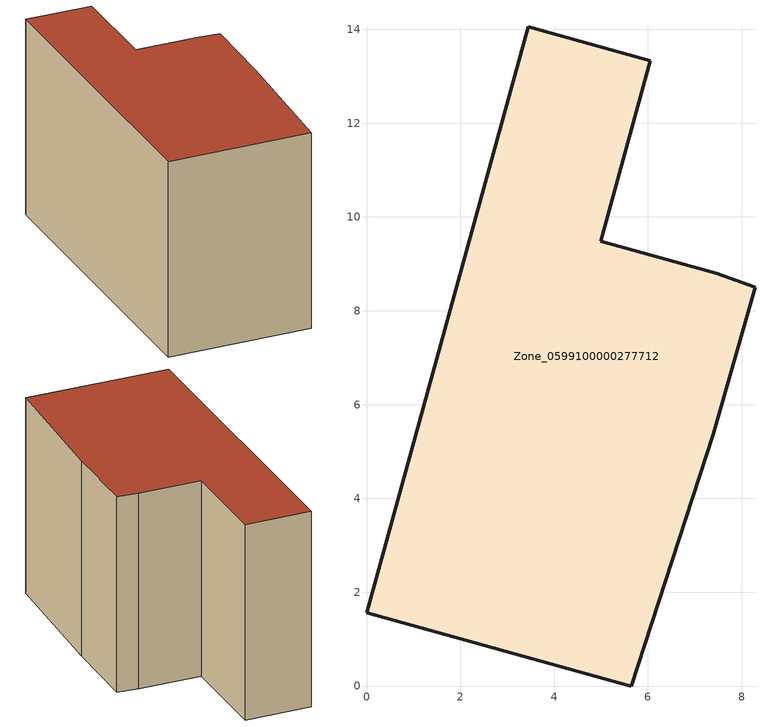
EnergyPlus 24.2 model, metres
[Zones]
Zone_0599100000277712
 floor ground (C_G): 0,1.56 3.45,14.05 6.05,13.33 4.99,9.48 7.45,8.8 8.28,8.5 7.39,5.37 5.65,0 z0
 wall outside (C_F): 3.45,14.05 0,1.56 5.65,0 7.39,5.37 8.28,8.5 7.45,8.8 4.99,9.48 6.05,13.33 3.45,14.05 z0:8.18
 roof outside (C_R): 7.45,8.8 4.99,9.48 6.05,13.33 3.45,14.05 0,1.56 5.65,0 7.39,5.37 8.28,8.5 z8.18
[BUILDING]
Pand.0599100000277712: North Axis=0; Terrain=City; Loads Convergence Tolerance Value=0.04; Temperature Convergence Tolerance Value=0.4; Solar Distribution=FullExterior; Maximum Number of Warmup Days=25; Minimum Number of Warmup Days=1
[Site:Location]
Rotterdam.The.Hague.AP_ZH_NLD Design_Conditions: Latitude=51.96; Longitude=4.45; Time Zone=1; Elevation=-4.5
[SITE:GROUNDTEMPERATURE:BUILDINGSURFACE]
18, 18, 18, 18, 18, 18, 18, 18, 18, 18, 18, 18
[MATERIAL] Thermal Absorptance=0.9; Solar Absorptance=0.7; Visible Absorptance=0.7
Name | Roughness | Thickness | Conductivity | Density | Specific Heat
G.TI.1975-1991 | MediumSmooth | 0.15 | 0.288461 | 540 | 1210
F.TI.1975-1991 | Rough | 0.3 | 0.230769 | 1920 | 840
R.TI.1975-1991 | MediumRough | 0.2 | 0.153846 | 1500 | 1000
[CONSTRUCTION]
C_G: G.TI.1975-1991
C_F: F.TI.1975-1991
C_R: R.TI.1975-1991
[ZONE]
Zone_0599100000277712: Type=1; Multiplier=1; Ceiling Height=Autocalculate; Volume=Autocalculate; Floor Area=autocalculate; Part of Total Floor Area=Yes
[ZONEINFILTRATION:DESIGNFLOWRATE]
Infil_Zone_0599100000277712: Zone or ZoneList or Space or SpaceList=Zone_0599100000277712; Schedule=AlwaysOn; Design Flow Rate Calculation Method=Flow/Area; Flow Rate per Floor Area=0.003; Constant Term Coefficient=1; Temperature Term Coefficient=0; Velocity Term Coefficient=0; Velocity Squared Term Coefficient=0
[HVACTEMPLATE:ZONE:IDEALLOADSAIRSYSTEM]
Zone_0599100000277712: Maximum Heating Supply Air Temperature=50; Minimum Cooling Supply Air Temperature=13; Maximum Heating Supply Air Humidity Ratio=0.0156; Minimum Cooling Supply Air Humidity Ratio=0.0077; Heating Limit=NoLimit; Cooling Limit=NoLimit; Dehumidification Control Type=ConstantSensibleHeatRatio; Cooling Sensible Heat Ratio=0.7; Dehumidification Setpoint=60; Humidification Control Type=None; Humidification Setpoint=30; Outdoor Air Method=None; Outdoor Air Flow Rate per Person=0.00944; Outdoor Air Flow Rate per Zone Floor Area=0; Outdoor Air Flow Rate per Zone=0; Demand Controlled Ventilation Type=None; Outdoor Air Economizer Type=NoEconomizer; Heat Recovery Type=None; Sensible Heat Recovery Effectiveness=0.7; Latent Heat Recovery Effectiveness=0.65
[ZONECONTROL:THERMOSTAT]
ThermostatControl_Zone_0599100000277712: Zone or ZoneList=Zone_0599100000277712; Control Type Schedule=DualSetpointControlType; Control 1=Thermostat_Zone_0599100000277712; Temperature Difference Between Cutout And Setpoint=0
[THERMOSTATSETPOINT:DUALSETPOINT]
Thermostat_Zone_0599100000277712: Heating Setpoint Temperature Schedule=HeatingSetpoint_Zone_0599100000277712; Cooling Setpoint Temperature Schedule=CoolingSetpoint_Zone_0599100000277712
[SCHEDULE:COMPACT]
HeatingSetpoint_Zone_0599100000277712: Through: 12/31, For: AllDays, Until: 24:00, 21
CoolingSetpoint_Zone_0599100000277712: Through: 12/31, For: AllDays, Until: 24:00, 24
DualSetpointControlType: Through: 12/31, For: AllDays, Until: 24:00, 4
AlwaysOn: Through: 12/31, For: AllDays, Until: 24:00, 1
